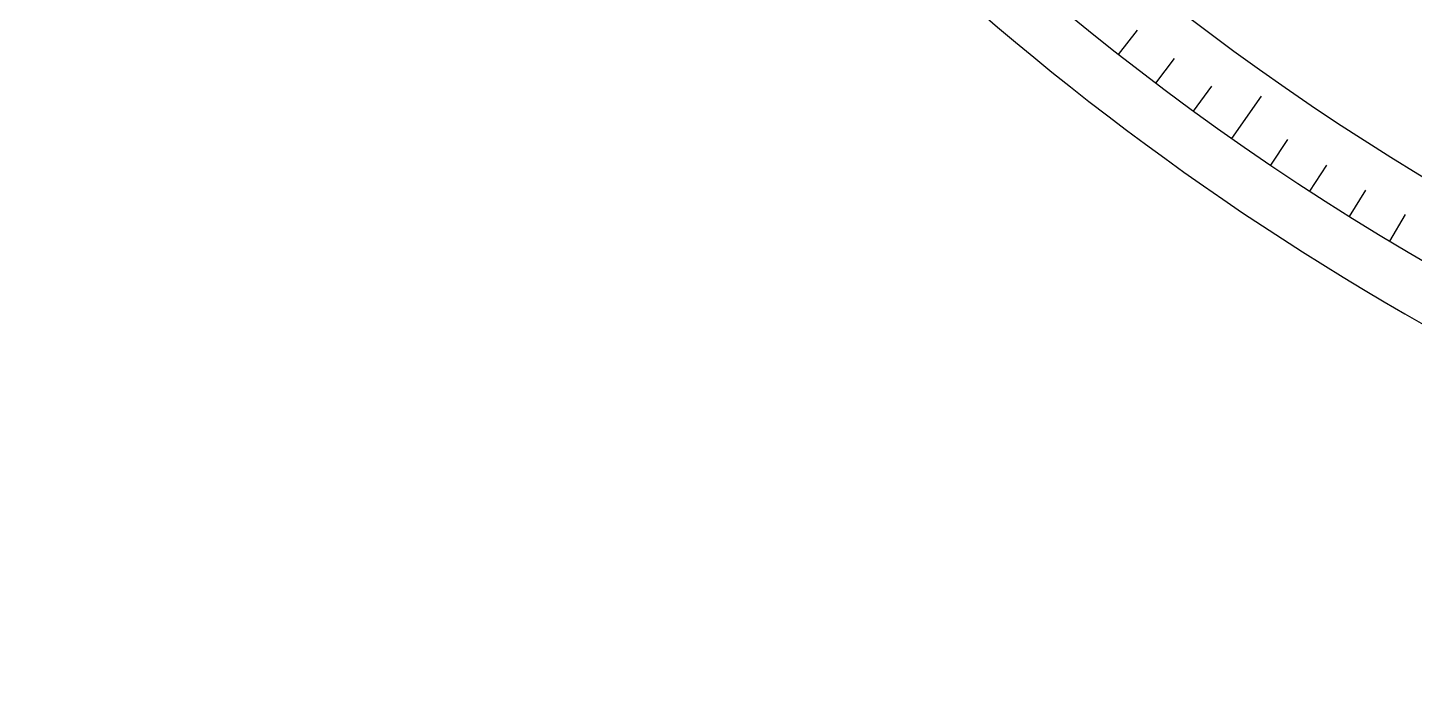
# Model space of a CAD drawing. Header units: millimetres. Extents: x -50 to 50, y -50 to 64.
# Drawn here: x -50 to -24.79, y -50 to -38.12 of the extents above; entities that cross this region are included whole.
import ezdxf

# ---------------------------------------------------------------- set-up
doc = ezdxf.new("R2010")
doc.units = ezdxf.units.MM
for name, color, linetype in [('CUT_OUTER', 1, 'Continuous'), ('ENGRAVE', 7, 'Continuous'), ('ENGRAVE_FINE', 8, 'Continuous')]:
    doc.layers.add(name, color=color, linetype=linetype)

msp = doc.modelspace()

# ---------------------------------------------------------------- linework, layer by layer
at = {"layer": 'CUT_OUTER'}
msp.add_arc((0, -0.0002), 49.9998, 177.11535, 4.43206, dxfattribs=at)
at = {"layer": 'ENGRAVE'}
msp.add_lwpolyline([(-28.1052, -40.1385), (-27.5675, -39.3705)], dxfattribs=at)
for radius in [49, 49, 47.6875, 45.25, 45.25, 43.325, 39.75, 39.75]:
    msp.add_circle((0, 0), radius, dxfattribs=at)
at = {"layer": 'ENGRAVE_FINE'}
for points in [[(-30.1674, -38.6125), (-29.8211, -38.1693)], [(-29.4889, -39.1331), (-29.1504, -38.6839)], [(-28.8015, -39.6418), (-28.4708, -39.1868)], [(-27.4005, -40.6228), (-27.0859, -40.1565)], [(-26.6873, -41.0949), (-26.381, -40.6231)], [(-25.966, -41.5544), (-25.668, -41.0773)], [(-25.2369, -42.0012), (-24.9472, -41.519)]]:
    msp.add_lwpolyline(points, dxfattribs=at)

doc.saveas('drawing.dxf')
